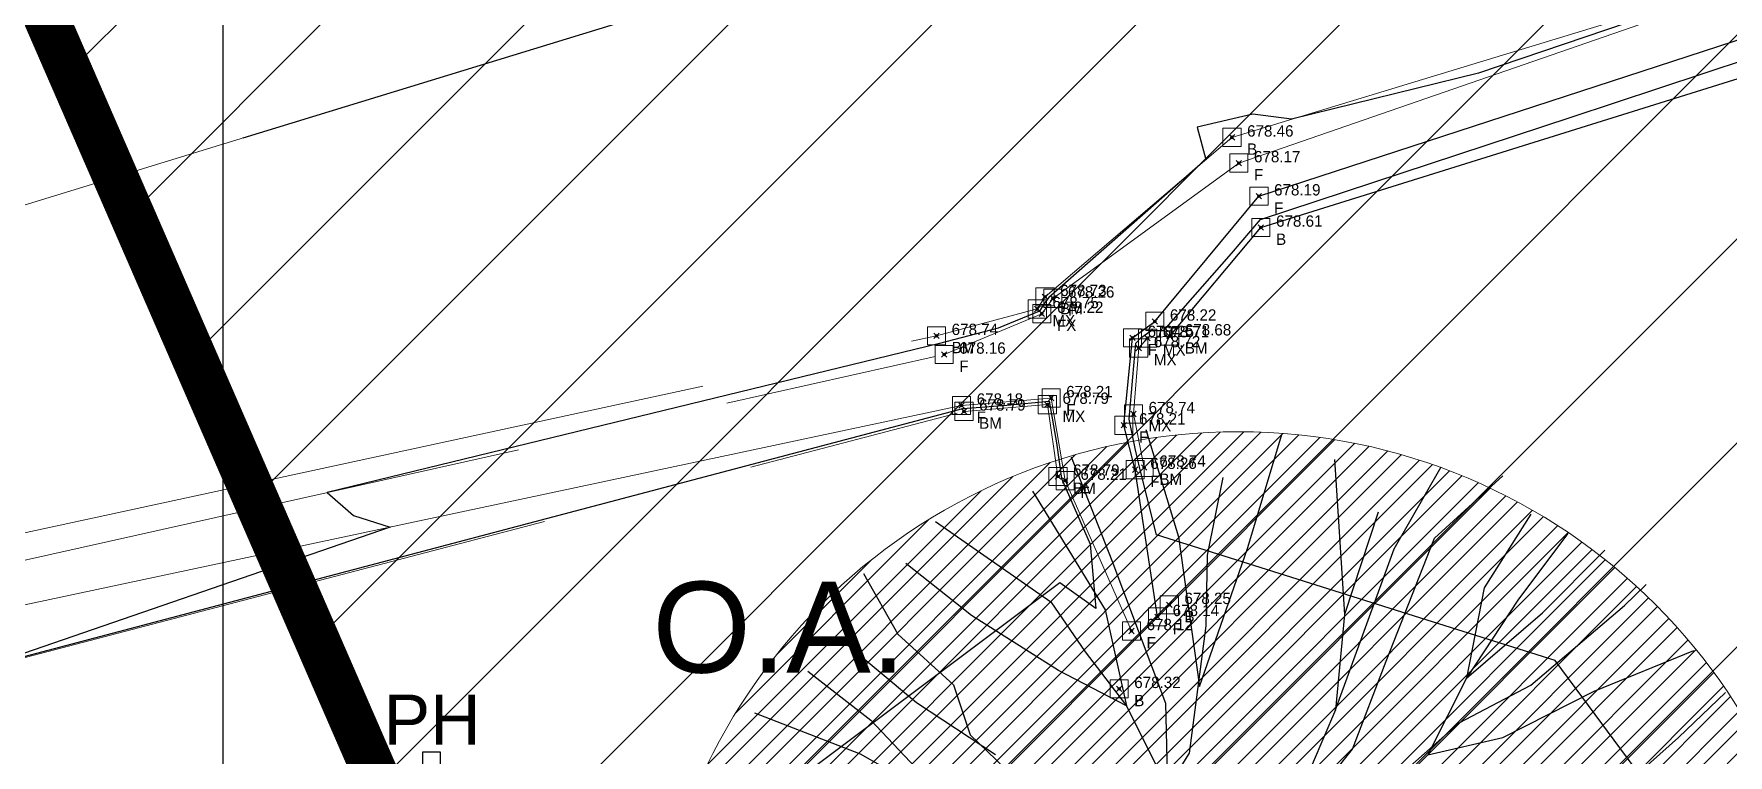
# Model space of a CAD drawing. Extents: x 350769 to 354978, y 6304672 to 6307963.
# Drawn here: x 352397.92 to 352416.58, y 6305872.86 to 6305880.8 of the extents above; entities that cross this region are included whole.
import ezdxf

# ---------------------------------------------------------------- set-up
doc = ezdxf.new("R2010")
doc.units = 0
doc.header["$PDMODE"] = 35
doc.header["$PDSIZE"] = 0.03
for name, pattern in [('4.0 - LO RECABARREN - DESNIVEL NUEVO$0$HIDDEN', [0.375, 0.25, -0.125]), ('CONTINUOS', [0]), ('DASHDOT', [1, 0.5, -0.25, 0, -0.25]), ('DASHED', [19.049999999999997, 12.7, -6.35]), ('HIDDEN', [9.524999999999999, 6.35, -3.175]), ('PHANTOM', [23.500000000000004, 11.75, -2.35, 2.35, -2.35, 2.35, -2.35])]:
    doc.linetypes.add(name, pattern=pattern)
doc.layers.get('0').update_dxf_attribs({"linetype": 'CONTINUOUS'})
for name, color, linetype in [('03_S2_Pav ext_Borde vereda', 7, 'CONTINUOUS'), ('1-CAMINO DE TIERRA', 252, 'HIDDEN'), ('1-CANAL', 150, 'PHANTOM'), ('1-coordenadas', 8, 'CONTINUOUS'), ('1-OA', 7, 'CONTINUOUS'), ('1-TEXTOS', 7, 'CONTINUOUS'), ('3-CANAL FDO', 141, 'PHANTOM'), ('C-TINN', 5, 'CONTINUOUS'), ('C-TOPO-MINR', 8, 'CONTINUOUS'), ('Paisajismo', 253, 'CONTINUOUS'), ('V-NODE-TEXT DIC 2012', 31, 'CONTINUOUS'), ('Z-PH', 253, 'CONTINUOUS')]:
    doc.layers.add(name, color=color, linetype=linetype)
doc.layers.add('0_ASD_LINEA OFICIAL', color=253, linetype='DASHDOT', lineweight=20)
doc.layers.add('0_ASD_TOPOGRAFIA_ELEMENTOS', color=9, linetype='CONTINUOS', lineweight=5, true_color=0xbdbdbd)
doc.styles.add('A', font='arial.ttf', dxfattribs={"height": 2})

# ---------------------------------------------------------------- blocks, each defined once
blk = doc.blocks.new('COORDENADAS')
at = {"layer": '1-coordenadas'}
blk.add_line((220, -900.625), (220, -0.625), dxfattribs=at)
blk = doc.blocks.new('PH')
at = {"layer": 'Z-PH'}
for p, q in [((-0.0984251968329772, 0.2952755903825164), (-0.0984251968329772, 0)), ((0.0984251968911849, 0.2952755903825164), (-0.0984251968329772, 0.2952755903825164)), ((0.0984251968911849, 0), (0.0984251968911849, 0.2952755903825164)), ((-0.0984251968329772, 0.1476377956569195), (-0.2952755905280355, 0.1476377956569195)), ((-0.0984251968329772, 0), (-0.0098425196850371, 0)), ((0.0098425196850371, 0), (0.0984251968911849, 0)), ((0.0984251968911849, 0.1476377956569195), (0.2952755905862432, 0.1476377956569195)), ((0, -0.0098425196850371), (0, -0.1968503938987851))]:
    blk.add_line(p, q, dxfattribs=at)
blk.add_circle((0, 0), 0.0098425196850393, dxfattribs=at)
at = {"layer": 'Z-PH', "style": 'A'}
blk.add_text('PH', height=0.55, dxfattribs=at).set_placement((-0.5268035441258689, 0.3771363715350162))
blk = doc.blocks.new('A$C27410629')
at = {"true_color": 0x136734, "transparency": 33554559}
h = blk.add_hatch(dxfattribs=at)
h.set_pattern_fill('ANSI31', color=116, scale=0.5)
h.set_pattern_definition([(45, (-8759.562515186517, -519.1035735587502), (-1.122532015133644, 1.122532015133644), [])])
h.paths.add_polyline_path([(137.5068959888558, 1252.464406617455, 0.1176268807227723), (109.8147584422568, 1254.193915082658, 0.0669245107500281), (94.44469839795602, 1249.334472017372, 0.3153492887079504), (64.30173641118381, 1196.270282113329, 0.0226826871159959), (65.7292635223912, 1185.310127003227), (112.3603922077091, 1218.953454515778), (153.4782689701005, 1161.962272479494), (172.1053089193083, 1139.480769404351), (187.9579650288579, 1141.807885415954), (193.565073162812, 1120.465553675225), (224.197974734232, 1050.129297271156), (250.6203797236194, 989.4787086543838), (268.1526288855184, 972.7353945672494, 7.2547007156e-06), (291.4898137452492, 983.2987389690225), (238.1945199318034, 1105.633967029937), (205.2934048173047, 1181.112163638985), (177.0531538182076, 1197.651557407602)])
at = {"layer": '0_ASD_LINEA OFICIAL', "ltscale": 8, "const_width": 0.5}
blk.add_lwpolyline([(250.6203797236194, 989.4787086543838), (268.1526288854875, 972.7353945673531, 7.2547007157e-06), (291.4898137452146, 983.2987389692971), (291.4898137452146, 983.2987389692971), (238.1945199318034, 1105.633967029937), (205.2934048173047, 1181.112163638985), (177.0531538182076, 1197.651557407602), (137.6146324061954, 1252.315079214)], format="xyb", dxfattribs=at)
for points in [[(65.72926352235241, 1185.310127003199), (112.3603922077091, 1218.953454515778), (153.4782689701005, 1161.962272479494), (172.1053089193083, 1139.480769404351), (187.9579650288579, 1141.807885415954), (193.565073162812, 1120.465553675225), (224.197974734232, 1050.129297271156), (250.6203797236194, 989.4787086543838)], [(160.9876143796937, 1025.359743172903), (224.1959328140074, 1050.133984341224), (193.565073162812, 1120.465553675225), (187.9579650288579, 1141.807885415954), (172.1053089193083, 1139.480769404351), (153.4782689701005, 1161.962272479494), (117.4026874119681, 1137.085542515902), (85.5836153089768, 1125.976116823203)]]:
    blk.add_lwpolyline(points, dxfattribs=at)
blk = doc.blocks.new('1.0 - LO RECABARREN LOTEO PARQUE - VEGETACION EXISTENTE ETAPA MUNICIPAL__2024')
at = {"layer": 'Paisajismo'}
for p, q in [((352410.1621600501, 6305876.445552728), (352410.5217299858, 6305875.264565213)), ((352411.2829792546, 6305875.132772054), (352411.6591712847, 6305876.387932753)), ((352409.3399111217, 6305876.142576127), (352409.7864715682, 6305875.003742535)), ((352412.2414660182, 6305876.112743881), (352412.3496035462, 6305874.409637759)), ((352410.8407109566, 6305875.061796621), (352411.0128616978, 6305875.916089887)), ((352412.8985545334, 6305875.131623513), (352413.4149188054, 6305876.031877971)), ((352413.3405743204, 6305875.248470943), (352414.0946543852, 6305875.93586189)), ((352408.9155735771, 6305875.764570117), (352409.7133883968, 6305874.457888607)), ((352412.7218630713, 6305875.533008019), (352412.3496035462, 6305874.409637759)), ((352414.4038772822, 6305875.514170776), (352413.8891759264, 6305874.701950513)), ((352407.8442579321, 6305875.430205591), (352409.1147883352, 6305874.548669917)), ((352410.5217299858, 6305875.264565213), (352410.7549799131, 6305873.61628355)), ((352412.8079397432, 6305873.894251402), (352413.3405743204, 6305875.248470943)), ((352414.8110950983, 6305875.300998094), (352414.2686917072, 6305874.577364836)), ((352408.2435243759, 6305874.39757595), (352407.5199507933, 6305874.968981924)), ((352409.7864715682, 6305875.003742535), (352410.3809045533, 6305873.433343531)), ((352410.7549799131, 6305873.61628355), (352411.2829792546, 6305875.132772054)), ((352410.8259968627, 6305874.282486658), (352410.8407109566, 6305875.061796621)), ((352412.2517568821, 6305873.359042181), (352412.8985545334, 6305875.131623513)), ((352414.5301975064, 6305874.425652823), (352415.2188676952, 6305875.117168869)), ((352407.0533959418, 6305874.860449402), (352407.4308021734, 6305874.190672872)), ((352413.8891759264, 6305874.701950513), (352413.6941531537, 6305873.707564322)), ((352414.2686917072, 6305874.577364836), (352413.6941531537, 6305873.707564322)), ((352415.4328675877, 6305874.507337832), (352415.6712342617, 6305874.736714559)), ((352409.201456544, 6305873.792390595), (352408.2435243759, 6305874.39757595)), ((352409.1147883352, 6305874.548669917), (352409.4944017209, 6305873.995791995)), ((352409.7133883968, 6305874.457888607), (352409.9512665638, 6305873.402477568)), ((352412.3496035462, 6305874.409637759), (352412.2517568821, 6305873.359042181)), ((352413.6941531537, 6305873.707564322), (352414.5301975064, 6305874.425652823)), ((352414.4021719955, 6305873.630273512), (352415.4328675877, 6305874.507337832)), ((352410.6435462129, 6305872.882674143), (352410.8259968627, 6305874.282486658)), ((352406.7703360509, 6305874.161196502), (352407.637960242, 6305873.440296177)), ((352407.4308021734, 6305874.190672872), (352408.0443634989, 6305873.633377795)), ((352409.4944017209, 6305873.995791995), (352409.9512665638, 6305873.402477568)), ((352412.4386229877, 6305872.926740534), (352412.8079397432, 6305873.894251402)), ((352415.1014104638, 6305873.563573934), (352416.1967444062, 6305874.012572198)), ((352406.440129744, 6305873.785816968), (352407.1348932069, 6305873.244309973)), ((352409.9512665638, 6305873.402477568), (352409.201456544, 6305873.792390595)), ((352413.6941531537, 6305873.707564322), (352413.2669895027, 6305872.864335706)), ((352408.0443634989, 6305873.633377795), (352408.2290225119, 6305873.084180792)), ((352413.6142482872, 6305873.216376799), (352414.4021719955, 6305873.630273512)), ((352414.0930601841, 6305873.054223303), (352415.1014104638, 6305873.563573934)), ((352416.5459613436, 6305873.550818858), (352416.0295122144, 6305873.053837352)), ((352405.8542235674, 6305873.323915328), (352407.0158749994, 6305872.873208832)), ((352407.637960242, 6305873.440296177), (352408.508353936, 6305872.866118103)), ((352409.9512665638, 6305873.402477568), (352410.4022411955, 6305872.497434688)), ((352410.3809045533, 6305873.433343531), (352410.4022411955, 6305872.497434688)), ((352412.2517568821, 6305873.359042181), (352411.6396636936, 6305871.928360536)), ((352407.1348932069, 6305873.244309973), (352408.0193495577, 6305872.308551832)), ((352408.2290225119, 6305873.084180792), (352408.8035902088, 6305872.5276187)), ((352412.6622710188, 6305872.376804128), (352413.6142482872, 6305873.216376799)), ((352411.6396636936, 6305871.928360536), (352412.4386229877, 6305872.926740534)), ((352413.2669895027, 6305872.864335706), (352414.0930601841, 6305873.054223303)), ((352416.0295122144, 6305873.053837352), (352415.513794336, 6305872.595823215)), ((352407.0158749994, 6305872.873208832), (352408.0193495577, 6305872.308551832)), ((352410.4022411955, 6305872.497434688), (352410.6435462129, 6305872.882674143))]:
    blk.add_line(p, q, dxfattribs=at)
blk = doc.blocks.new('TOPOGRAFIA')
at = {"layer": '0_ASD_TOPOGRAFIA_ELEMENTOS', "true_color": 0xf26507}
h = blk.add_hatch(dxfattribs=at)
h.set_pattern_fill('ANSI31', color=30, scale=0.1)
h.set_pattern_definition([(45, (384108.4076304374, 6301130.166872335), (-0.2245064030267289, 0.2245064030267289), [])])
edge = h.paths.add_edge_path()
edge.add_arc((390411.1818477782, 6302869.919048648), 6.5, 0, 360)
at = {"layer": '0_ASD_TOPOGRAFIA_ELEMENTOS', "color": 30, "true_color": 0xf26507}
blk.add_circle((390411.1818477782, 6302869.919048648), 6.5, dxfattribs=at)
at = {"layer": '1-CAMINO DE TIERRA', "color": 9, "lineweight": 0, "true_color": 0xbdbdbd, "flags": 128}
blk.add_lwpolyline([(390294.139, 6302841.012), (390291.488, 6302840.645), (390287.532, 6302842.915), (390286.425, 6302846.895), (390286.7800000001, 6302852.683999999), (390288.0720000001, 6302858.123), (390290.5510000001, 6302861.211), (390295.409, 6302863.951), (390304.768, 6302865.145), (390315.4810000001, 6302866.078), (390328.011, 6302867.412), (390335.936, 6302867.82), (390348.41, 6302868.866), (390357.076, 6302869.844), (390364.976, 6302870.903), (390373.385, 6302872.246), (390380.487, 6302873.832), (390387.798, 6302875.845), (390396.288, 6302878.449), (390405.565, 6302881.292), (390414.503, 6302884.167)], dxfattribs=at)
at = {"layer": '1-CANAL', "color": 9, "true_color": 0xbdbdbd, "flags": 128}
blk.add_lwpolyline([(390410.425, 6302877.471), (390411.43, 6302878.668), (390417.383, 6302880.527000001), (390418.6270000001, 6302880.78), (390429.948, 6302884.642000001), (390440.217, 6302888.095), (390449.414, 6302891.566000001), (390460.027, 6302895.068), (390470.05, 6302898.48), (390479.987, 6302903.192000001), (390490.293, 6302909.07), (390498.843, 6302913.912), (390509.936, 6302918.991), (390519.355, 6302923.819), (390527.6170000001, 6302929.369), (390535.896, 6302933.049), (390543.608, 6302937.795), (390559.216, 6302945.658), (390566.769, 6302950.54), (390577.792, 6302956.685), (390589.1970000001, 6302962.296), (390596.716, 6302966.701), (390606.3820000001, 6302970.815)], dxfattribs=at)
at = {"layer": '1-CANAL', "color": 9, "lineweight": 0, "true_color": 0xbdbdbd, "flags": 128}
for points in [[(390411.1110000001, 6302879.66), (390415.514, 6302880.998)], [(390409.0520000001, 6302877.904), (390411.1110000001, 6302879.66)], [(390393.8, 6302874.44), (390407.857, 6302877.476)], [(390289.261, 6302845.151000001), (390293.5510000001, 6302845.844), (390294.917, 6302854.299), (390295.381, 6302860.373), (390295.941, 6302861.789), (390304.809, 6302862.327000001), (390313.523, 6302863.316000001), (390321.538, 6302863.908), (390331.71, 6302864.701), (390340.62, 6302865.414), (390351.05, 6302866.577000001), (390360.088, 6302867.321), (390371.1370000001, 6302868.41), (390378.594, 6302869.095), (390394.345, 6302873.024), (390408.16, 6302876.643999999)]]:
    blk.add_lwpolyline(points, dxfattribs=at)
at = {"layer": '1-coordenadas', "color": 9, "linetype": '4.0 - LO RECABARREN - DESNIVEL NUEVO$0$HIDDEN', "lineweight": 0, "ltscale": 50, "true_color": 0xbdbdbd}
blk.add_line((390400, 6302300), (390400, 6303200), dxfattribs=at)
at = {"layer": '1-OA', "color": 9, "lineweight": 0, "true_color": 0xbdbdbd, "flags": 128}
for points in [[(390407.857, 6302877.476), (390408.967, 6302877.771000001), (390409.0520000001, 6302877.904)], [(390410.425, 6302877.471), (390410.1820000001, 6302877.45), (390410.084, 6302877.342), (390410.026, 6302876.615), (390410.145, 6302876.026000001)], [(390408.16, 6302876.643999999), (390409.078, 6302876.717999999), (390409.195, 6302875.927)]]:
    blk.add_lwpolyline(points, dxfattribs=at)
at = {"layer": '3-CANAL FDO', "color": 9, "true_color": 0xbdbdbd, "flags": 128}
blk.add_lwpolyline([(390410.2910000001, 6302874.382), (390410.045, 6302876.002), (390409.9210000001, 6302876.491), (390410.015, 6302877.454), (390410.261, 6302877.634), (390411.408, 6302879.012), (390417.173, 6302880.892000001), (390418.341, 6302881.327000001), (390429.641, 6302885.121), (390440.068, 6302888.62), (390449.0070000001, 6302892.011), (390459.544, 6302895.544), (390469.987, 6302898.925), (390479.581, 6302903.965), (390489.75, 6302909.574), (390498.99, 6302914.674), (390509.501, 6302919.669), (390519.234, 6302924.649), (390527.598, 6302929.651000001), (390535.204, 6302933.735), (390543.553, 6302938.076), (390559.196, 6302946.235), (390566.6060000001, 6302950.922), (390577.734, 6302956.994), (390589.104, 6302962.507999999), (390596.7620000001, 6302966.908), (390606.237, 6302970.98)], dxfattribs=at)
at = {"layer": '3-CANAL FDO', "color": 9, "lineweight": 0, "true_color": 0xbdbdbd, "flags": 128}
for points in [[(390407.941, 6302877.27), (390409.0170000001, 6302877.719), (390409.138, 6302877.887999999), (390411.1870000001, 6302879.377), (390415.9, 6302881.005), (390416.134, 6302881.777000001), (390416.728, 6302881.895), (390417.024, 6302881.333), (390418.234, 6302881.708), (390429.4420000001, 6302885.472), (390439.95, 6302888.955), (390448.876, 6302892.276000001), (390459.4210000001, 6302895.901000001), (390469.693, 6302899.34), (390479.438, 6302904.157000001), (390489.646, 6302909.926), (390498.8370000001, 6302914.947000001)], [(390288.911, 6302845.838), (390292.869, 6302846.41), (390293.92, 6302853.732000001), (390294.599, 6302861.14), (390295.851, 6302862.469), (390304.935, 6302863.86), (390315.338, 6302864.551), (390330.737, 6302865.715), (390340.3710000001, 6302866.472999999), (390351.102, 6302867.361), (390360.339, 6302868.051), (390370.918, 6302869.302), (390378.9860000001, 6302869.873), (390394.076, 6302874.169), (390407.941, 6302877.27)], [(390408.133, 6302876.709), (390409.119, 6302876.791), (390409.275, 6302875.882), (390410.004, 6302874.227000001)], [(390408.133, 6302876.709), (390394.2470000001, 6302873.757), (390378.634, 6302869.332), (390370.941, 6302868.846), (390360.092, 6302867.562000001), (390351.1, 6302867.051), (390340.5820000001, 6302865.91), (390331.418, 6302865.209), (390321.5620000001, 6302864.274), (390313.6370000001, 6302863.739), (390305.269, 6302862.931), (390295.851, 6302862.469)]]:
    blk.add_lwpolyline(points, dxfattribs=at)
at = {"layer": 'C-TINN', "color": 9, "linetype": 'Continuous', "lineweight": 0, "true_color": 0xbdbdbd}
for points, elevation in [([(390411.011, 6302879.560000001), (390411.011, 6302879.76), (390411.211, 6302879.76), (390411.211, 6302879.560000001), (390411.011, 6302879.560000001)], 678.463), ([(390411.087, 6302879.277000001), (390411.087, 6302879.477), (390411.287, 6302879.477), (390411.287, 6302879.277000001), (390411.087, 6302879.277000001)], 678.169), ([(390411.308, 6302878.912), (390411.308, 6302879.112), (390411.508, 6302879.112), (390411.508, 6302878.912), (390411.308, 6302878.912)], 678.187), ([(390411.33, 6302878.568), (390411.33, 6302878.767999999), (390411.53, 6302878.767999999), (390411.53, 6302878.568), (390411.33, 6302878.568)], 678.606), ([(390408.8670000001, 6302877.671), (390408.8670000001, 6302877.870999999), (390409.067, 6302877.870999999), (390409.067, 6302877.671), (390408.8670000001, 6302877.671)], 678.749), ([(390408.9520000001, 6302877.804), (390408.9520000001, 6302878.004), (390409.152, 6302878.004), (390409.152, 6302877.804), (390408.9520000001, 6302877.804)], 678.729), ([(390409.038, 6302877.788000001), (390409.038, 6302877.988), (390409.238, 6302877.988), (390409.238, 6302877.788000001), (390409.038, 6302877.788000001)], 678.26), ([(390408.917, 6302877.619), (390408.917, 6302877.818999999), (390409.117, 6302877.818999999), (390409.117, 6302877.619), (390408.917, 6302877.619)], 678.218), ([(390410.161, 6302877.534), (390410.161, 6302877.733999999), (390410.361, 6302877.733999999), (390410.361, 6302877.534), (390410.161, 6302877.534)], 678.223), ([(390407.7570000001, 6302877.376), (390407.7570000001, 6302877.575999999), (390407.957, 6302877.575999999), (390407.957, 6302877.376), (390407.7570000001, 6302877.376)], 678.741), ([(390409.9150000001, 6302877.354), (390409.9150000001, 6302877.554), (390410.115, 6302877.554), (390410.115, 6302877.354), (390409.9150000001, 6302877.354)], 678.247), ([(390410.082, 6302877.350000001), (390410.082, 6302877.55), (390410.282, 6302877.55), (390410.282, 6302877.350000001), (390410.082, 6302877.350000001)], 678.707), ([(390410.325, 6302877.371), (390410.325, 6302877.571), (390410.525, 6302877.571), (390410.525, 6302877.371), (390410.325, 6302877.371)], 678.682), ([(390407.841, 6302877.17), (390407.841, 6302877.369999999), (390408.041, 6302877.369999999), (390408.041, 6302877.17), (390407.841, 6302877.17)], 678.157), ([(390409.984, 6302877.242000001), (390409.984, 6302877.442), (390410.184, 6302877.442), (390410.184, 6302877.242000001), (390409.984, 6302877.242000001)], 678.717), ([(390408.033, 6302876.609), (390408.033, 6302876.808999999), (390408.233, 6302876.808999999), (390408.233, 6302876.609), (390408.033, 6302876.609)], 678.175), ([(390408.06, 6302876.544000001), (390408.06, 6302876.744), (390408.26, 6302876.744), (390408.26, 6302876.544000001), (390408.06, 6302876.544000001)], 678.789), ([(390408.978, 6302876.618000001), (390408.978, 6302876.818), (390409.178, 6302876.818), (390409.178, 6302876.618000001), (390408.978, 6302876.618000001)], 678.792), ([(390409.0190000001, 6302876.691000001), (390409.0190000001, 6302876.891), (390409.219, 6302876.891), (390409.219, 6302876.691000001), (390409.0190000001, 6302876.691000001)], 678.211), ([(390409.821, 6302876.391000001), (390409.821, 6302876.591), (390410.021, 6302876.591), (390410.021, 6302876.391000001), (390409.821, 6302876.391000001)], 678.207), ([(390409.9260000001, 6302876.515000001), (390409.9260000001, 6302876.715), (390410.126, 6302876.715), (390410.126, 6302876.515000001), (390409.9260000001, 6302876.515000001)], 678.738), ([(390409.0950000001, 6302875.827000001), (390409.0950000001, 6302876.027), (390409.295, 6302876.027), (390409.295, 6302875.827000001), (390409.0950000001, 6302875.827000001)], 678.794), ([(390409.1750000001, 6302875.782000001), (390409.1750000001, 6302875.982), (390409.375, 6302875.982), (390409.375, 6302875.782000001), (390409.1750000001, 6302875.782000001)], 678.213), ([(390409.945, 6302875.902000001), (390409.945, 6302876.102), (390410.145, 6302876.102), (390410.145, 6302875.902000001), (390409.945, 6302875.902000001)], 678.261), ([(390410.0450000001, 6302875.926), (390410.0450000001, 6302876.125999999), (390410.245, 6302876.125999999), (390410.245, 6302875.926), (390410.0450000001, 6302875.926)], 678.736), ([(390410.321, 6302874.415), (390410.321, 6302874.614999999), (390410.521, 6302874.614999999), (390410.521, 6302874.415), (390410.321, 6302874.415)], 678.254), ([(390409.9040000001, 6302874.127), (390409.9040000001, 6302874.327), (390410.104, 6302874.327), (390410.104, 6302874.127), (390409.9040000001, 6302874.127)], 678.124), ([(390410.1910000001, 6302874.282000001), (390410.1910000001, 6302874.482), (390410.391, 6302874.482), (390410.391, 6302874.282000001), (390410.1910000001, 6302874.282000001)], 678.138), ([(390409.7680000001, 6302873.49), (390409.7680000001, 6302873.689999999), (390409.968, 6302873.689999999), (390409.968, 6302873.49), (390409.7680000001, 6302873.49)], 678.321)]:
    blk.add_lwpolyline(points, dxfattribs=dict(at, elevation=elevation))
for p in [(390411.111, 6302879.66, 678.463), (390411.187, 6302879.377, 678.169), (390411.408, 6302879.012, 678.187), (390411.43, 6302878.668, 678.606), (390409.0520000001, 6302877.904, 678.729), (390409.138, 6302877.888, 678.26), (390408.967, 6302877.771, 678.749), (390409.017, 6302877.719, 678.218), (390407.857, 6302877.476, 678.741), (390410.261, 6302877.634, 678.223), (390410.015, 6302877.454, 678.247), (390410.084, 6302877.342, 678.717), (390410.182, 6302877.45, 678.707), (390410.425, 6302877.471, 678.682), (390407.941, 6302877.27, 678.157), (390409.119, 6302876.791, 678.211), (390408.133, 6302876.709, 678.175), (390408.16, 6302876.644, 678.789), (390409.078, 6302876.718, 678.792), (390410.026, 6302876.615, 678.738), (390409.921, 6302876.491, 678.207), (390410.045, 6302876.002, 678.261), (390410.145, 6302876.026, 678.736), (390409.195, 6302875.927, 678.794), (390409.275, 6302875.882, 678.213), (390410.421, 6302874.515, 678.254), (390410.2910000001, 6302874.382, 678.138), (390410.004, 6302874.227, 678.124), (390409.868, 6302873.59, 678.321)]:
    blk.add_point(p, dxfattribs=at)
at = {"layer": 'C-TOPO-MINR', "color": 9, "linetype": 'Continuous', "lineweight": -3, "true_color": 0xbdbdbd, "elevation": 678.5}
for points in [[(390418.0871141553, 6302869.290896499), (390414.6707885615, 6302873.902344887), (390410.2801369295, 6302875.286174273), (390410.0953157895, 6302876.01407579), (390410.045068053, 6302876.233448016), (390409.9789378532, 6302876.559421846), (390410.0206680245, 6302877.021684318), (390410.0521425532, 6302877.393710638), (390410.10685, 6302877.4518), (390410.2157871901, 6302877.528694215), (390410.3599716776, 6302877.535631808), (390411.106464752, 6302878.381827676), (390411.4244343675, 6302878.755026253), (390414.8458216912, 6302879.883681986), (390417.2897115385, 6302880.68914423)], [(390415.7012585813, 6302881.001395881), (390413.8246372008, 6302880.365123388), (390411.7652610442, 6302879.858819277), (390411.3418900169, 6302879.916182742), (390410.7281604478, 6302879.772656716), (390410.8245977444, 6302879.415744361), (390409.0939914712, 6302877.896187633), (390409.0363150685, 6302877.821093934), (390408.9904463277, 6302877.746615819), (390408.5354560811, 6302877.560275338), (390407.8916643836, 6302877.390989725), (390401.14715, 6302875.75051), (390401.4342829912, 6302875.498589443), (390401.8387880055, 6302875.370924686), (390397.361125, 6302873.83009375), (390408.1472915309, 6302876.674594463), (390408.6307714749, 6302876.71374068), (390409.098605852, 6302876.754688469), (390409.1773506045, 6302876.296390329), (390409.2354819278, 6302875.904228915), (390409.5499940299, 6302875.181029851), (390409.6133128964, 6302874.474403805), (390409.2147264958, 6302874.758089744), (390405.4715007278, 6302871.949327511)]]:
    blk.add_lwpolyline(points, dxfattribs=at)
at = {"layer": 'V-NODE-TEXT DIC 2012', "color": 9, "lineweight": 0, "true_color": 0xbdbdbd}
for p in [(390411.111, 6302879.66), (390411.187, 6302879.377), (390411.408, 6302879.012), (390411.43, 6302878.668), (390409.0520000001, 6302877.904), (390409.138, 6302877.888), (390408.967, 6302877.771), (390409.017, 6302877.719), (390407.857, 6302877.476), (390410.261, 6302877.634), (390410.015, 6302877.454), (390410.084, 6302877.342), (390410.182, 6302877.45), (390410.425, 6302877.471), (390407.941, 6302877.27), (390409.119, 6302876.791), (390408.133, 6302876.709), (390408.16, 6302876.644), (390409.078, 6302876.718), (390410.026, 6302876.615), (390409.921, 6302876.491), (390410.045, 6302876.002), (390410.145, 6302876.026), (390409.195, 6302875.927), (390409.275, 6302875.882), (390410.421, 6302874.515), (390410.2910000001, 6302874.382), (390410.004, 6302874.227), (390409.868, 6302873.59)]:
    blk.add_point(p, dxfattribs=at)
at = {"layer": 'Z-PH', "color": 9, "lineweight": 0, "true_color": 0xbdbdbd}
blk.add_blockref('PH', (390402.295, 6302872.598999999), dxfattribs=at)
at = {"layer": '1-TEXTOS', "color": 9, "lineweight": 0, "true_color": 0xbdbdbd, "style": 'A'}
blk.add_text('O.A.', height=1, dxfattribs=at).set_placement((390404.7272293383, 6302873.768723199))
at = {"layer": 'V-NODE-TEXT DIC 2012', "color": 9, "lineweight": 0, "true_color": 0xbdbdbd}
for s, p in [('678.46', (390411.2777893219, 6302879.668210678)), ('B', (390411.2777893219, 6302879.468210679)), ('678.17', (390411.3537893219, 6302879.385210678)), ('F', (390411.3537893219, 6302879.185210679)), ('678.19', (390411.5747893219, 6302879.020210678)), ('F', (390411.5747893219, 6302878.820210679)), ('678.61', (390411.5967893219, 6302878.676210677)), ('B', (390411.5967893219, 6302878.476210678)), ('678.73', (390409.2187893219, 6302877.912210678)), ('678.75', (390409.1337893219, 6302877.779210677)), ('678.22', (390409.1837893219, 6302877.727210677)), ('678.26', (390409.3047893219, 6302877.896210678)), ('MX', (390409.1337893219, 6302877.579210678)), ('BM', (390409.2187893219, 6302877.712210678)), ('F', (390409.3047893219, 6302877.696210679)), ('678.22', (390410.4277893219, 6302877.642210677)), ('678.74', (390408.0237893219, 6302877.484210677)), ('FX', (390409.1837893219, 6302877.527210678)), ('678.25', (390410.1817893219, 6302877.462210678)), ('678.72', (390410.2507893219, 6302877.350210678)), ('678.71', (390410.3487893219, 6302877.458210678)), ('F', (390410.4277893219, 6302877.442210678)), ('678.68', (390410.5917893219, 6302877.479210678)), ('BM', (390408.0237893219, 6302877.284210678)), ('678.16', (390408.1077893219, 6302877.278210677)), ('F', (390410.1817893219, 6302877.262210678)), ('MX', (390410.3487893219, 6302877.258210679)), ('BM', (390410.5917893219, 6302877.279210678)), ('F', (390408.1077893219, 6302877.078210678)), ('MX', (390410.2507893219, 6302877.150210679)), ('678.21', (390409.2857893219, 6302876.799210678)), ('678.18', (390408.2997893219, 6302876.717210677)), ('678.79', (390408.3267893219, 6302876.652210678)), ('678.79', (390409.2447893219, 6302876.726210678)), ('678.74', (390410.1927893219, 6302876.623210678)), ('F', (390408.2997893219, 6302876.517210678)), ('BM', (390408.3267893219, 6302876.452210679)), ('MX', (390409.2447893219, 6302876.526210679)), ('F', (390409.2857893219, 6302876.599210679)), ('678.21', (390410.0877893219, 6302876.499210678)), ('MX', (390410.1927893219, 6302876.423210679)), ('F', (390410.0877893219, 6302876.299210679)), ('678.79', (390409.3617893219, 6302875.935210678)), ('678.21', (390409.4417893219, 6302875.890210678)), ('678.26', (390410.2117893219, 6302876.010210678)), ('678.74', (390410.3117893219, 6302876.034210677)), ('BM', (390409.3617893219, 6302875.735210679)), ('F', (390409.4417893219, 6302875.690210679)), ('F', (390410.2117893219, 6302875.810210679)), ('BM', (390410.3117893219, 6302875.834210678)), ('678.14', (390410.4577893219, 6302874.390210678)), ('678.25', (390410.5877893219, 6302874.523210677)), ('678.12', (390410.1707893219, 6302874.235210678)), ('F', (390410.4577893219, 6302874.190210679)), ('B', (390410.5877893219, 6302874.323210678)), ('F', (390410.1707893219, 6302874.035210678)), ('678.32', (390410.0347893219, 6302873.598210678)), ('B', (390410.0347893219, 6302873.398210678))]:
    blk.add_text(s, height=0.125, dxfattribs=at).set_placement(p)

msp = doc.modelspace()

# ---------------------------------------------------------------- hatches: boundary and pattern name
at = {"layer": '0_ASD_TOPOGRAFIA_ELEMENTOS'}
h = msp.add_hatch(dxfattribs=at)
h.set_pattern_fill('ANSI31', color=256, scale=0.1)
h.set_pattern_definition([(45, (346108.4076304374, 6304130.166872335), (-0.2245064030267289, 0.2245064030267289), [])])
edge = h.paths.add_edge_path()
edge.add_arc((352411.1818477783, 6305869.919048648), 6.5, 0, 360)

# ---------------------------------------------------------------- linework, layer by layer
msp.add_circle((352411.1818477783, 6305869.919048648), 6.5, dxfattribs=at)
at = {"layer": '1-CAMINO DE TIERRA', "flags": 128}
msp.add_lwpolyline([(352296.9238861155, 6305864.144265736), (352304.768, 6305865.145), (352315.4810000001, 6305866.078), (352328.011, 6305867.412), (352335.936, 6305867.82), (352348.41, 6305868.866), (352357.076, 6305869.844), (352364.976, 6305870.903), (352373.385, 6305872.246), (352380.487, 6305873.832), (352387.798, 6305875.845), (352396.288, 6305878.449), (352405.565, 6305881.292), (352414.503, 6305884.167)], dxfattribs=at)

# ---------------------------------------------------------------- block references
at = {"color": 252, "linetype": 'DASHED'}
msp.add_blockref('COORDENADAS', (352180, 6306200.625), dxfattribs=at)
at = {"layer": '03_S2_Pav ext_Borde vereda', "linetype": 'Continuous'}
msp.add_blockref('A$C27410629', (352203.9623478023, 6304761.713605438), dxfattribs=at)
at = {"layer": 'Paisajismo'}
msp.add_blockref('1.0 - LO RECABARREN LOTEO PARQUE - VEGETACION EXISTENTE ETAPA MUNICIPAL__2024', (0, 0), dxfattribs=at)
at = {"layer": 'Z-PH'}
msp.add_blockref('PH', (352402.295, 6305872.598999999), dxfattribs=at)

# ---------------------------------------------------------------- texts
at = {"layer": '1-TEXTOS', "style": 'A'}
msp.add_text('O.A.', height=1, dxfattribs=at).set_placement((352404.7272293383, 6305873.768723199))

# ---------------------------------------------------------------- next in the draw order: block references
at = {"layer": '0_ASD_TOPOGRAFIA_ELEMENTOS', "color": 30, "true_color": 0xf26507}
msp.add_blockref('TOPOGRAFIA', (-38000, 3000), dxfattribs=at)

doc.saveas('drawing.dxf')
